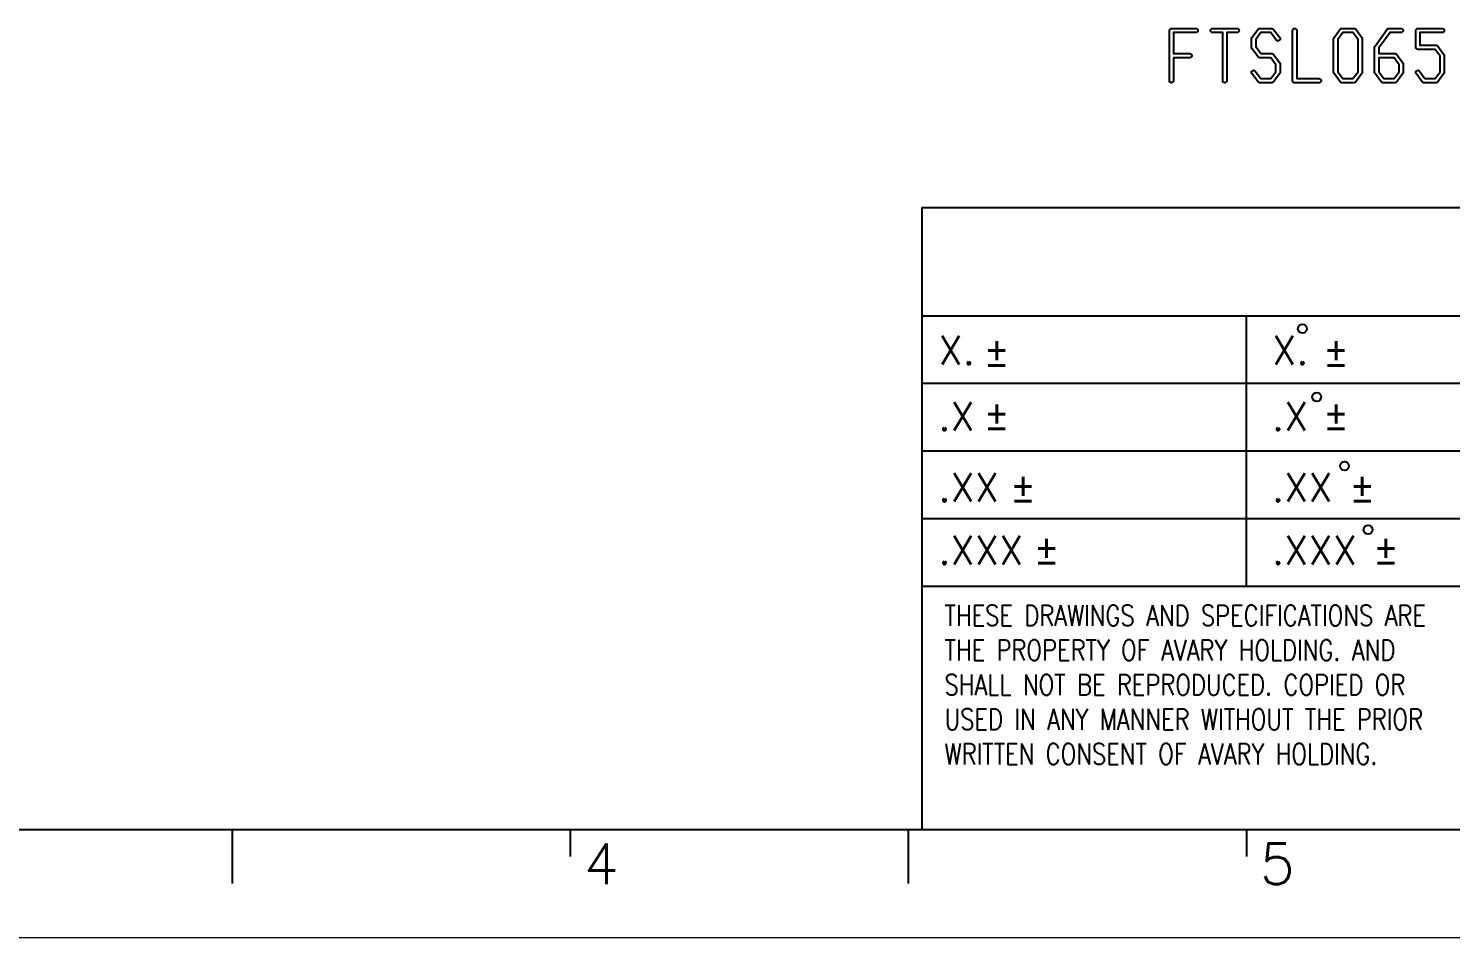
# Model space of a CAD drawing. Header units: millimetres. Extents: x 3227 to 3430, y -37 to 106.
# Drawn here: x 3299.6 to 3351.6, y -37.4 to -4.2 of the extents above; entities that cross this region are included whole.
import ezdxf

# ---------------------------------------------------------------- set-up
doc = ezdxf.new("R2010")
doc.units = ezdxf.units.MM
doc.header["$LTSCALE"] = 23.1
doc.linetypes.add('PHANTOM', pattern=[29.5, 9.5, -1.5, 3, -1.5, 3, -1.5, 9.5])
doc.layers.get('0').update_dxf_attribs({"linetype": 'CONTINUOUS'})
doc.layers.add('0PAPERF', color=2, linetype='PHANTOM', lineweight=0, plot=False)
doc.layers.add('gbr-dxf_layer0', color=7, linetype='CONTINUOUS')
doc.styles.add('SIMPLEX', font='simplex.shx')
doc.styles.get("Standard").update_dxf_attribs({"font": 'simplex.shx', "width": 0.8})

msp = doc.modelspace()

# ---------------------------------------------------------------- linework, layer by layer
for p, q in [((3332.259, -10.765), (3332.259, -33.489)), ((3332.259, -10.765), (3423.649, -10.765)), ((3332.259, -14.717), (3368.321, -14.717)), ((3344.115, -24.597), (3344.115, -14.717)), ((3332.259, -17.187), (3355.971, -17.187)), ((3332.259, -19.657), (3355.971, -19.657)), ((3332.259, -22.127), (3368.321, -22.127)), ((3332.259, -24.597), (3355.971, -24.597)), ((3232.966, -33.489), (3423.649, -33.489)), ((3307.066, -33.489), (3307.066, -35.465)), ((3319.415, -33.489), (3319.415, -34.477)), ((3331.765, -33.489), (3331.765, -35.465)), ((3344.115, -33.489), (3344.115, -34.477))]:
    msp.add_line(p, q)
for centre in [(3346.165, -15.191), (3346.687, -17.683), (3347.701, -20.208), (3348.564, -22.538)]:
    msp.add_circle(centre, 0.163)
at = {"layer": '0PAPERF'}
msp.add_line((3227.284, -37.441), (3429.875, -37.441), dxfattribs=at)
at = {"layer": 'gbr-dxf_layer0'}
msp.add_line((3341.303, -6.129), (3341.303, -5.214), dxfattribs=at)
at = {"layer": 'gbr-dxf_layer0', "linetype": 'Continuous'}
for points in [[(3341.303, -5.21), (3341.303, -4.297, -0.208517), (3341.326, -4.24, -0.208501), (3341.382, -4.218), (3342.272, -4.218, -1), (3342.272, -4.37), (3341.456, -4.37), (3341.456, -5.136), (3342.049, -5.136, -1), (3342.049, -5.288), (3341.456, -5.288), (3341.456, -6.129, -1), (3341.303, -6.129)], [(3342.88, -4.37, -1), (3342.88, -4.218), (3343.324, -4.218)], [(3343.328, -4.218), (3343.772, -4.218, -1), (3343.772, -4.37), (3343.402, -4.37), (3343.402, -6.129, -1), (3343.25, -6.129), (3343.25, -4.37), (3342.88, -4.37)]]:
    msp.add_lwpolyline(points, format="xyb", dxfattribs=at)
for points in [[(3344.303, -4.904), (3344.303, -4.6, -0.161897), (3344.319, -4.554), (3344.541, -4.249, -0.239742), (3344.603, -4.218), (3345.049, -4.218, -0.253505), (3345.113, -4.252), (3345.334, -4.555, -1), (3345.21, -4.645), (3345.01, -4.37), (3344.642, -4.37), (3344.456, -4.625), (3344.456, -4.881), (3344.641, -5.136), (3345.049, -5.136, -0.247601), (3345.112, -5.169), (3345.334, -5.473, -0.165513), (3345.348, -5.52), (3345.348, -5.824, -0.161897), (3345.333, -5.869), (3345.111, -6.173, -0.257177), (3345.046, -6.206), (3344.605, -6.206, -0.246448), (3344.541, -6.174), (3344.318, -5.868, -1), (3344.441, -5.779), (3344.641, -6.053), (3345.01, -6.053), (3345.196, -5.799), (3345.196, -5.542), (3345.01, -5.288), (3344.606, -5.288, -0.251415), (3344.541, -5.257), (3344.318, -4.951, -0.165513)], [(3345.803, -6.129), (3345.803, -4.294, -1), (3345.956, -4.294), (3345.956, -6.053), (3346.772, -6.053, -1), (3346.772, -6.206), (3345.882, -6.206, -0.421762)], [(3347.303, -5.822), (3347.303, -4.603, -0.170323), (3347.318, -4.555), (3347.541, -4.249, -0.239742), (3347.603, -4.218), (3348.047, -4.218, -0.246448), (3348.111, -4.249), (3348.332, -4.553, -0.166637), (3348.348, -4.6), (3348.348, -5.824, -0.16419), (3348.333, -5.87), (3348.111, -6.174, -0.249655), (3348.047, -6.206), (3347.603, -6.206, -0.247601), (3347.54, -6.173), (3347.318, -5.868, -0.165513)], [(3348.803, -5.824), (3348.803, -4.908, -0.165513), (3348.818, -4.861), (3349.264, -4.249, -0.239934), (3349.326, -4.218), (3349.772, -4.218, -1), (3349.772, -4.37), (3349.365, -4.37), (3348.956, -4.931), (3348.956, -5.136), (3349.549, -5.136, -0.247601), (3349.612, -5.169), (3349.834, -5.473, -0.165513), (3349.848, -5.52), (3349.848, -5.824, -0.161897), (3349.833, -5.869), (3349.611, -6.173, -0.257177), (3349.546, -6.206), (3349.105, -6.206, -0.246448), (3349.041, -6.174), (3348.819, -5.87, -0.166669)], [(3350.303, -4.906), (3350.303, -4.296, -0.429407), (3350.382, -4.218), (3351.272, -4.218, -1), (3351.272, -4.37), (3350.456, -4.37), (3350.456, -4.83), (3351.047, -4.83, -0.246448), (3351.111, -4.861), (3351.334, -5.167, -0.170321), (3351.348, -5.215), (3351.348, -5.822, -0.165513), (3351.334, -5.868), (3351.111, -6.174, -0.249655), (3351.047, -6.206), (3350.603, -6.206, -0.247601), (3350.54, -6.172), (3350.318, -5.868, -1), (3350.441, -5.779), (3350.642, -6.053), (3351.01, -6.053), (3351.196, -5.799), (3351.196, -5.236), (3351.01, -4.982), (3350.382, -4.982, -0.421762)]]:
    msp.add_lwpolyline(points, format="xyb", close=True, dxfattribs=at)
for points in [[(3347.456, -5.799), (3347.642, -6.053), (3348.01, -6.053), (3348.196, -5.799), (3348.196, -4.625), (3348.01, -4.37), (3347.641, -4.37), (3347.456, -4.625)], [(3348.956, -5.799), (3349.141, -6.053), (3349.51, -6.053), (3349.696, -5.799), (3349.696, -5.542), (3349.51, -5.288), (3348.956, -5.288)]]:
    msp.add_lwpolyline(points, close=True, dxfattribs=at)

# ---------------------------------------------------------------- texts
at = {"style": 'SIMPLEX'}
for s, height, p in [('X.', 1.0374, (3332.864, -16.494)), ('X.', 1.0374, (3345.053, -16.494)), ('%%p ', 1.0374, (3334.507, -16.533)), ('%%p ', 1.0374, (3346.903, -16.533)), ('.X', 1.0374, (3332.864, -18.907)), ('%%p ', 1.0374, (3334.507, -18.855)), ('.X', 1.0374, (3345.053, -18.907)), ('%%p ', 1.0374, (3346.903, -18.855)), ('.XX', 1.0374, (3332.864, -21.51)), ('%%p ', 1.0374, (3335.466, -21.497)), ('.XX', 1.0374, (3345.053, -21.51)), ('%%p ', 1.0374, (3347.863, -21.497)), ('.XXX', 1.0374, (3332.864, -23.802)), ('.XXX', 1.0374, (3345.053, -23.802)), ('%%p ', 1.0374, (3336.33, -23.763)), ('%%p ', 1.0374, (3348.727, -23.763)), ('4', 1.482, (3319.909, -35.485)), ('5', 1.482, (3344.609, -35.485))]:
    msp.add_text(s, height=height, dxfattribs=at).set_placement(p)
at = {"color": 3, "lineweight": 0, "insert": (3333.088, -25.293), "char_height": 0.758835, "width": 20.87759, "attachment_point": 1}
msp.add_mtext('THESE DRAWINGS AND SPECIFICATIONS ARE THE PROPERTY OF AVARY HOLDING. AND SHALL NOT BE REPRODUCED. COPIED OR USED IN ANY MANNER WITHOUT THE PRIOR WRITTEN CONSENT OF AVARY HOLDING.', dxfattribs=at)

doc.saveas('drawing.dxf')
